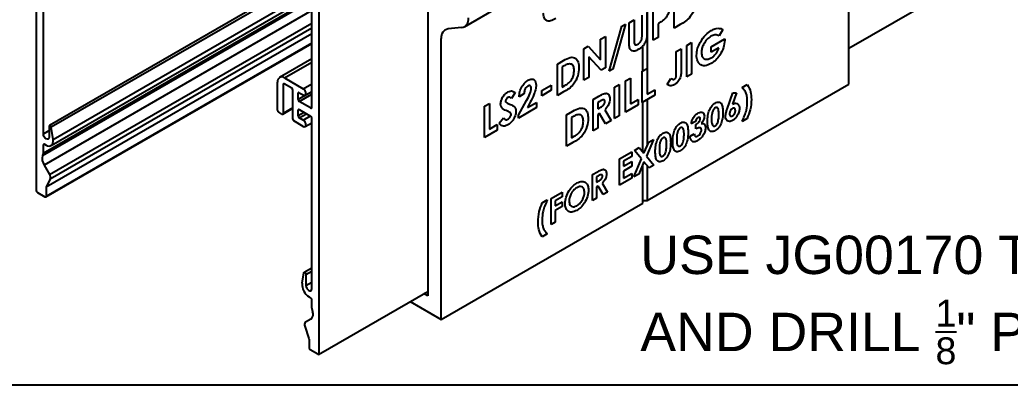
# Model space of a CAD drawing. Extents: x -1.3 to 15.9, y -12.4 to 0.
# Drawn here: x 3.03 to 9.47, y -12.38 to -10 of the extents above; entities that cross this region are included whole.
import ezdxf

# ---------------------------------------------------------------- set-up
doc = ezdxf.new("R2010")
doc.units = 0
doc.header["$LTSCALE"] = 0.5
doc.header["$MEASUREMENT"] = 0
doc.layers.add('FAB DWG', color=221, linetype='CONTINUOUS')
doc.layers.add('Housing', color=150, linetype='CONTINUOUS')
doc.layers.add('Jig', color=41, linetype='CONTINUOUS', lineweight=13)
doc.layers.add('Text-Unprinted', color=131, linetype='CONTINUOUS', plot=False)
doc.styles.get("Standard").update_dxf_attribs({"font": 'arial.ttf'})

msp = doc.modelspace()

# ---------------------------------------------------------------- linework, layer by layer
at = {"layer": 'Housing', "linetype": 'Continuous', "lineweight": 25, "transparency": 16777216}
for p, q in [((3.13572, -8.02845), (3.13572, -11.11498)), ((4.9742, -9.08978), (4.9742, -12.17631)), ((4.92824, -10.57347), (4.92824, -9.46169)), ((3.18169, -10.74639), (3.18169, -9.63461)), ((4.92824, -9.7059), (3.22132, -10.69128)), ((4.92824, -9.72407), (3.23329, -10.70254)), ((3.2318, -10.82229), (4.92824, -9.84295)), ((3.24456, -10.78291), (4.92824, -9.81094)), ((8.4227, -10.18932), (9.0407, -9.83296)), ((3.17614, -10.8875), (4.92824, -9.87604)), ((4.92824, -9.86572), (3.18126, -10.87423)), ((3.18169, -10.87168), (4.92824, -9.86341)), ((4.92824, -9.94406), (3.18683, -10.94936)), ((3.22213, -11.01049), (4.92824, -10.02557)), ((4.92824, -10.09562), (3.19936, -11.09367)), ((3.20003, -11.09061), (4.92824, -10.09293)), ((4.92824, -10.05813), (3.22636, -11.0406)), ((3.19729, -11.15629), (4.92824, -10.15704)), ((3.19936, -11.15172), (4.92824, -10.15366)), ((4.92824, -10.25846), (4.71941, -10.37902)), ((4.7519, -10.38224), (4.92824, -10.28044)), ((4.70594, -10.5925), (4.70594, -10.40878)), ((4.7413, -10.42511), (4.74837, -10.42102)), ((4.7413, -10.42511), (4.7413, -10.61291)), ((4.79787, -10.4496), (4.74837, -10.42102)), ((4.7519, -10.38224), (4.873, -10.45214)), ((4.873, -10.45214), (4.92824, -10.42025)), ((4.80494, -10.64965), (4.80494, -10.46184)), ((4.92824, -10.47193), (4.84029, -10.5227)), ((4.84029, -10.48225), (4.84737, -10.47817)), ((4.84029, -10.5227), (4.84029, -10.48225)), ((4.84736, -10.47817), (4.873, -10.49297)), ((4.84736, -10.53495), (4.92824, -10.48826)), ((4.8855, -10.49421), (4.92824, -10.46953)), ((4.92117, -10.57755), (4.84736, -10.53495)), ((4.73423, -10.61699), (4.71301, -10.60475)), ((4.73923, -10.61749), (4.80494, -10.57955)), ((4.80494, -10.57617), (4.7413, -10.61291)), ((4.84029, -10.5921), (4.84737, -10.58802)), ((4.84029, -10.62923), (4.84029, -10.5921)), ((4.87952, -10.60659), (4.84029, -10.62923)), ((4.84736, -10.58802), (4.92117, -10.63063)), ((4.84736, -10.64148), (4.89366, -10.61475)), ((4.873, -10.65628), (4.9193, -10.62955)), ((4.92824, -10.57347), (4.92117, -10.57755)), ((3.21925, -10.69586), (3.21925, -10.76807)), ((4.873, -10.6971), (4.81201, -10.6619)), ((4.873, -10.65628), (4.84736, -10.64148)), ((4.8855, -10.69834), (4.92824, -10.67367)), ((4.92824, -11.75465), (4.92824, -10.64287)), ((3.18169, -10.74639), (3.21925, -10.7247)), ((3.24456, -10.78291), (3.23329, -10.70254)), ((3.18876, -10.81299), (3.18169, -10.81707)), ((3.18169, -10.87168), (3.18169, -10.81707)), ((3.18876, -10.81299), (3.1993, -10.81907)), ((3.18126, -10.87423), (3.17614, -10.8875)), ((3.18683, -10.94936), (3.22213, -11.01049)), ((3.22636, -11.0406), (3.20003, -11.09061)), ((3.14279, -11.12723), (3.19229, -11.1558)), ((3.19936, -11.09367), (3.19936, -11.15172)), ((4.86536, -11.71858), (4.87664, -11.65123)), ((4.92824, -11.61936), (4.8786, -11.64801)), ((4.89067, -11.66075), (4.92824, -11.63907)), ((4.89067, -11.66075), (4.89067, -11.73297)), ((4.89067, -11.73297), (4.92824, -11.71128)), ((4.97213, -12.18089), (5.68266, -11.77111)), ((4.92117, -11.81309), (4.91063, -11.807)), ((4.92824, -11.87994), (4.92824, -11.82533)), ((4.92867, -11.88298), (4.93378, -11.90216)), ((4.92309, -11.95168), (4.8878, -11.97206)), ((4.88357, -11.99729), (4.9099, -12.07769)), ((4.91056, -12.08153), (4.91056, -12.13957)), ((4.96713, -12.18039), (4.91763, -12.15182))]:
    msp.add_line(p, q, dxfattribs=at)
at = {"layer": 'Housing', "linetype": 'Continuous', "lineweight": 25, "transparency": 16777216, "flags": 128}
for points in [[(4.873, -10.49297), (4.87976, -10.49532), (4.8855, -10.49421), (4.88933, -10.48979), (4.89067, -10.48276), (4.88933, -10.47417), (4.8855, -10.46534), (4.87976, -10.4576), (4.873, -10.45214)], [(3.23329, -10.70254), (3.23237, -10.6992), (3.23063, -10.69595), (3.2283, -10.69325), (3.22571, -10.69145), (3.22319, -10.69081), (3.22111, -10.69142), (3.21973, -10.69318), (3.21925, -10.69586)], [(4.873, -10.6971), (4.87976, -10.69945), (4.8855, -10.69834), (4.88933, -10.69393), (4.89067, -10.6869), (4.88933, -10.67831), (4.8855, -10.66947), (4.87976, -10.66174), (4.873, -10.65628)], [(3.21925, -10.76807), (3.21782, -10.77555), (3.21375, -10.78023), (3.20766, -10.78142), (3.20047, -10.77892), (3.19328, -10.77312), (3.18719, -10.7649), (3.18312, -10.75551), (3.18169, -10.74639)], [(3.1993, -10.81907), (3.20925, -10.82356), (3.21872, -10.82531), (3.22728, -10.82426), (3.23451, -10.82044), (3.24007, -10.81404), (3.24369, -10.80536), (3.24522, -10.79482), (3.24456, -10.78291)], [(4.87664, -11.65123), (4.87756, -11.64895), (4.8793, -11.64771), (4.88162, -11.64769), (4.88422, -11.64889), (4.88673, -11.65115), (4.88882, -11.65416), (4.89019, -11.65752), (4.89067, -11.66075)], [(4.89067, -11.73297), (4.8921, -11.74209), (4.89618, -11.75148), (4.90227, -11.7597), (4.90946, -11.7655), (4.91664, -11.768), (4.92274, -11.76681), (4.92681, -11.76213), (4.92824, -11.75465)]]:
    msp.add_lwpolyline(points, dxfattribs=at)
at = {"layer": 'Housing', "linetype": 'Continuous', "lineweight": 25, "transparency": 16777216}
for centre, radius, start, end in [((4.73396, -10.40423), 0.02839, 50.796715, 189.214037), ((4.74561, -10.42441), 0.00437, 50.796715, 189.214037), ((4.78959, -10.46254), 0.01537, 2.605478, 57.394522), ((4.8446, -10.48155), 0.00437, 50.796715, 189.214037), ((4.85565, -10.522), 0.01537, 182.605478, 237.394522), ((4.72129, -10.5918), 0.01537, 182.605478, 237.394522), ((4.73699, -10.61361), 0.00437, 230.796715, 9.214037), ((4.8446, -10.59141), 0.00437, 50.796715, 189.214037), ((4.85565, -10.62853), 0.01537, 182.605478, 237.394522), ((4.92393, -10.57417), 0.00437, 230.796715, 9.214037), ((4.91289, -10.64357), 0.01537, 2.605478, 57.394522), ((4.82029, -10.64895), 0.01537, 182.605478, 237.394522), ((3.186, -10.81637), 0.00437, 50.796715, 189.214037), ((3.25122, -10.90638), 0.07741, 165.886379, 213.724566), ((3.17458, -10.8718), 0.00711, 340.030236, 0.957066), ((3.19439, -11.02974), 0.03376, 341.224395, 34.751438), ((3.15108, -11.11428), 0.01537, 182.605478, 237.394522), ((3.20596, -11.09349), 0.0066, 154.064114, 181.568231), ((3.19505, -11.15242), 0.00437, 230.796715, 9.214037), ((4.96159, -11.72511), 0.09645, 176.114507, 238.101919), ((4.91289, -11.82603), 0.01537, 2.605478, 57.394522), ((4.8945, -11.91959), 0.04297, 311.702277, 23.930068), ((4.94013, -11.87982), 0.01189, 180.572237, 195.403595), ((4.90228, -11.98745), 0.02114, 133.254336, 207.732966), ((4.8981, -12.08171), 0.01247, 0.830302, 18.780643), ((4.92591, -12.13887), 0.01537, 182.605478, 237.394522), ((4.96989, -12.17701), 0.00437, 230.796715, 9.214037)]:
    msp.add_arc(centre, radius, start, end, dxfattribs=at)
at = {"layer": 'Jig', "linetype": 'Continuous', "lineweight": 25, "transparency": 16777216}
for p, q in [((8.4227, -10.42272), (8.4227, -8.60557)), ((5.68266, -8.67304), (5.68266, -11.80039)), ((7.11102, -9.6516), (7.11102, -10.48714)), ((7.28612, -10.05818), (7.28612, -9.85404)), ((5.92193, -10.04923), (6.15336, -9.91563)), ((7.07761, -10.10236), (7.07761, -9.97441)), ((7.10934, -9.95609), (7.10933, -10.08498)), ((7.15013, -10.13668), (7.15013, -9.93254)), ((6.86457, -10.33817), (6.94591, -10.0452)), ((6.96996, -10.03132), (6.88862, -10.32429)), ((6.94591, -10.0452), (6.96996, -10.03132)), ((6.99375, -10.02282), (7.02548, -10.0045)), ((6.99375, -10.1446), (6.99375, -10.02282)), ((7.02548, -10.0045), (7.02548, -10.13732)), ((7.18186, -10.02938), (7.18186, -10.11836)), ((7.3267, -10.03475), (7.28612, -10.05818)), ((5.90363, -10.05488), (5.81524, -10.06278)), ((6.80791, -10.1301), (6.83964, -10.11179)), ((6.83964, -10.11179), (6.83964, -10.31592)), ((7.18186, -10.11836), (7.15013, -10.13668)), ((7.60337, -10.06789), (7.57936, -10.10829)), ((5.77105, -11.95348), (5.77105, -10.12566)), ((6.69913, -10.19291), (6.7277, -10.17641)), ((6.7277, -10.17641), (6.80791, -10.26444)), ((6.80791, -10.26444), (6.80791, -10.1301)), ((7.08273, -10.33598), (7.08273, -10.17379)), ((7.36884, -10.17081), (7.40057, -10.15249)), ((7.36884, -10.37495), (7.36884, -10.17081)), ((7.40057, -10.15249), (7.40057, -10.35663)), ((7.52748, -10.17868), (7.61562, -10.12779)), ((7.52748, -10.21532), (7.52748, -10.17868)), ((7.61562, -10.12779), (7.61587, -10.13636)), ((6.69913, -10.39704), (6.69913, -10.19291)), ((6.73086, -10.2448), (6.73086, -10.37872)), ((6.81085, -10.33254), (6.73086, -10.2448)), ((7.30085, -10.21006), (7.33258, -10.19174)), ((7.30085, -10.35408), (7.30085, -10.21006)), ((7.33258, -10.19174), (7.33258, -10.32726)), ((7.57823, -10.18602), (7.52748, -10.21532)), ((6.52688, -10.29234), (6.56686, -10.26926)), ((6.52688, -10.49648), (6.52688, -10.29234)), ((6.57072, -10.30367), (6.55861, -10.31066)), ((6.55861, -10.31066), (6.55861, -10.44152)), ((6.83964, -10.31592), (6.81085, -10.33254)), ((6.88862, -10.32429), (6.86457, -10.33817)), ((7.07874, -10.33828), (7.11047, -10.31996)), ((7.07874, -10.54241), (7.07874, -10.33828)), ((7.11047, -10.31996), (7.11047, -10.48746)), ((7.40057, -10.35663), (7.36884, -10.37495)), ((6.4249, -10.46375), (6.48609, -10.42843)), ((6.48609, -10.42843), (6.48609, -10.46245)), ((6.55861, -10.44152), (6.57519, -10.43195)), ((6.73086, -10.37872), (6.69913, -10.39704)), ((6.89743, -10.44295), (6.92916, -10.42463)), ((6.92916, -10.42463), (6.92916, -10.62876)), ((6.96996, -10.40108), (7.00169, -10.38276)), ((6.96996, -10.60521), (6.96996, -10.40108)), ((7.00169, -10.38276), (7.00169, -10.55026)), ((7.11102, -11.17994), (8.4227, -10.42272)), ((7.24192, -10.42454), (7.26593, -10.38504)), ((7.26571, -10.38539), (7.27095, -10.38841)), ((7.72862, -10.44479), (7.76165, -10.42573)), ((6.25265, -10.47793), (6.22893, -10.51669)), ((6.30931, -10.48599), (6.27758, -10.5043)), ((6.48609, -10.46245), (6.4249, -10.49777)), ((6.4249, -10.49777), (6.4249, -10.46375)), ((6.56747, -10.47305), (6.52688, -10.49648)), ((6.75919, -10.52276), (6.79616, -10.50141)), ((6.89743, -10.64708), (6.89743, -10.44295)), ((7.16033, -10.49531), (7.07874, -10.54241)), ((7.11047, -10.48746), (7.16033, -10.45867)), ((7.16033, -10.45867), (7.16033, -10.49531)), ((7.63207, -10.58545), (7.66949, -10.47893)), ((7.69289, -10.47912), (7.66721, -10.55221)), ((7.66949, -10.47893), (7.69289, -10.47912)), ((6.05321, -10.56578), (6.08494, -10.54747)), ((6.05321, -10.76992), (6.05321, -10.56578)), ((6.08494, -10.54747), (6.08494, -10.71496)), ((6.27305, -10.62444), (6.32539, -10.52991)), ((6.34986, -10.54023), (6.33141, -10.5753)), ((6.33141, -10.5753), (6.3909, -10.54095)), ((6.3909, -10.54095), (6.3909, -10.57498)), ((6.75919, -10.72689), (6.75919, -10.52276)), ((6.80172, -10.53484), (6.79091, -10.54108)), ((6.79091, -10.54108), (6.79091, -10.58295)), ((7.05155, -10.55811), (6.96996, -10.60521)), ((7.00169, -10.55026), (7.05155, -10.52147)), ((7.05155, -10.52147), (7.05155, -10.55811)), ((7.08273, -10.86317), (7.08273, -10.54011)), ((7.11102, -10.52378), (7.11102, -10.82366)), ((6.3909, -10.57498), (6.27305, -10.64301)), ((6.27305, -10.64301), (6.27305, -10.62444)), ((6.58694, -10.62219), (6.62692, -10.59911)), ((6.58694, -10.82633), (6.58694, -10.62219)), ((6.63078, -10.63352), (6.61867, -10.64051)), ((6.79091, -10.58295), (6.80327, -10.57582)), ((6.80168, -10.61338), (6.79091, -10.61959)), ((6.79091, -10.61959), (6.79091, -10.70857)), ((6.84063, -10.67987), (6.80168, -10.61338)), ((6.83511, -10.58991), (6.8759, -10.65951)), ((6.92916, -10.62876), (6.89743, -10.64708)), ((6.08494, -10.71496), (6.1348, -10.68618)), ((6.1348, -10.68618), (6.1348, -10.72282)), ((6.1484, -10.67673), (6.1763, -10.64128)), ((6.61867, -10.64051), (6.61867, -10.77137)), ((6.8759, -10.65951), (6.84063, -10.67987)), ((7.42455, -10.66613), (7.39811, -10.68139)), ((7.42833, -10.71411), (7.42833, -10.68576)), ((7.76165, -10.646), (7.72862, -10.66506)), ((6.1348, -10.72282), (6.05321, -10.76992)), ((6.61867, -10.77137), (6.63524, -10.7618)), ((6.79091, -10.70857), (6.75919, -10.72689)), ((7.39056, -10.76208), (7.417, -10.74682)), ((6.62752, -10.8029), (6.58694, -10.82633)), ((7.09032, -10.87226), (7.12116, -10.79983)), ((7.15235, -10.78183), (7.1059, -10.8909)), ((7.12116, -10.79983), (7.15235, -10.78183)), ((6.93162, -10.90925), (7.01094, -10.86346)), ((7.01094, -10.86346), (7.01094, -10.894)), ((7.02838, -10.85339), (7.05954, -10.8354)), ((7.07474, -10.90886), (7.02838, -10.85339)), ((7.05954, -10.8354), (7.09032, -10.87226)), ((7.1059, -10.8909), (7.15542, -10.95017)), ((6.93162, -11.07937), (6.93162, -10.90925)), ((7.01094, -10.894), (6.95806, -10.92452)), ((6.95806, -10.92452), (6.95806, -10.95724)), ((6.95806, -10.95724), (7.01094, -10.92671)), ((7.01094, -10.92671), (7.01094, -10.95724)), ((7.02511, -11.0254), (7.07474, -10.90886)), ((7.09032, -10.9275), (7.0563, -11.00739)), ((7.08273, -11.19627), (7.08273, -10.94532)), ((7.12426, -10.96816), (7.09032, -10.9275)), ((7.11102, -10.95229), (7.11102, -11.17994)), ((7.15542, -10.95017), (7.12426, -10.96816)), ((6.75598, -11.01065), (6.78678, -10.99287)), ((6.75598, -11.18076), (6.75598, -11.01065)), ((6.79142, -11.02072), (6.78242, -11.02592)), ((7.01094, -10.95724), (6.95806, -10.98777)), ((6.95806, -10.98777), (6.95806, -11.03357)), ((6.95806, -11.03357), (7.01094, -11.00304)), ((7.01094, -11.00304), (7.01094, -11.03357)), ((7.0563, -11.00739), (7.02511, -11.0254)), ((6.78242, -11.02592), (6.78242, -11.06082)), ((6.78242, -11.06082), (6.79272, -11.05487)), ((6.81924, -11.06661), (6.85324, -11.12461)), ((7.01094, -11.03357), (6.93162, -11.07937)), ((6.4859, -11.16656), (6.55767, -11.12513)), ((6.55767, -11.12513), (6.55767, -11.15566)), ((6.79139, -11.08617), (6.78242, -11.09135)), ((6.78242, -11.09135), (6.78242, -11.1655)), ((6.82385, -11.14158), (6.79139, -11.08617)), ((6.85324, -11.12461), (6.82385, -11.14158)), ((5.77105, -11.95348), (7.08273, -11.19627)), ((6.42833, -11.19544), (6.46135, -11.17637)), ((6.4859, -11.33668), (6.4859, -11.16656)), ((6.55767, -11.15566), (6.51234, -11.18183)), ((6.51234, -11.18183), (6.51234, -11.21455)), ((6.51234, -11.21455), (6.55767, -11.18838)), ((6.55767, -11.18838), (6.55767, -11.21891)), ((6.78242, -11.1655), (6.75598, -11.18076)), ((7.08273, -11.17994), (7.11102, -11.17994)), ((6.55767, -11.21891), (6.51234, -11.24508)), ((6.51234, -11.24508), (6.51234, -11.32141)), ((6.51234, -11.32141), (6.4859, -11.33668)), ((6.46135, -11.39665), (6.42833, -11.41571)), ((5.68266, -11.80039), (5.6573, -11.78575)), ((5.5689, -11.83679), (5.77105, -11.95348))]:
    msp.add_line(p, q, dxfattribs=at)
for centre, start, end in [((5.89357, -10.00084), 280.546778, 9.251879), ((5.82531, -10.11683), 100.546778, 189.251879)]:
    msp.add_arc(centre, 0.05497, start, end, dxfattribs=at)
for points, knots in [([(7.42663, -9.87786), (7.42517, -9.89507), (7.42224, -9.92941), (7.39587, -9.98287), (7.36001, -10.01568), (7.33784, -10.02837), (7.3267, -10.03475)], [0, 0, 0, 0, 0.2802561, 0.5589572, 0.7783216, 1, 1, 1, 1]), ([(6.5169, -9.99485), (6.50532, -10.00118), (6.4823, -10.01377), (6.4528, -10.01177), (6.43812, -9.98941), (6.43589, -9.96995), (6.43477, -9.96021)], [0, 0, 0, 0, 0.2811173, 0.5592007, 0.7791251, 1, 1, 1, 1]), ([(7.25439, -9.93035), (7.25393, -9.93758), (7.25301, -9.95203), (7.24362, -9.97423), (7.23128, -9.99237), (7.22235, -10.00111), (7.21788, -10.00548)], [0, 0, 0, 0, 0.2799435, 0.5592506, 0.7795417, 1, 1, 1, 1]), ([(7.21788, -10.00548), (7.21119, -10.01046), (7.19924, -10.01936), (7.18718, -10.02632), (7.18186, -10.02938)], [0, 0, 0, 0, 0.55960662, 1, 1, 1, 1]), ([(7.05095, -10.16254), (7.05552, -10.15933), (7.0624, -10.15451), (7.06993, -10.14405), (7.0758, -10.13246), (7.07743, -10.11803), (7.07755, -10.1076), (7.07761, -10.10236)], [0, 0, 0, 0, 0.2490121, 0.3743774, 0.4995547, 0.7488833, 1, 1, 1, 1]), ([(7.10933, -10.08498), (7.10933, -10.08724), (7.10932, -10.0916), (7.1092, -10.09792), (7.10895, -10.10377), (7.10873, -10.10906), (7.10832, -10.11392), (7.10789, -10.11826), (7.10734, -10.12213), (7.10653, -10.12665), (7.10512, -10.13211), (7.10285, -10.13879), (7.09997, -10.1457), (7.09657, -10.15274), (7.09273, -10.15968), (7.08853, -10.16625), (7.08404, -10.17234), (7.07922, -10.1779), (7.07407, -10.18304), (7.06854, -10.18769), (7.06264, -10.19209), (7.05856, -10.19454), (7.05645, -10.1958)], [0, 0, 0, 0, 0.0585404, 0.1125675, 0.1617799, 0.2064872, 0.246457, 0.2819997, 0.3132129, 0.3398065, 0.3894126, 0.4404735, 0.4939547, 0.5499779, 0.6064881, 0.6613185, 0.7146911, 0.7679185, 0.8219388, 0.8781074, 0.9372027, 1, 1, 1, 1]), ([(7.45549, -10.15125), (7.46709, -10.13291), (7.48785, -10.10008), (7.51508, -10.08214), (7.52709, -10.07422)], [0, 0, 0, 0, 0.5585935, 1, 1, 1, 1]), ([(7.52621, -10.11137), (7.51715, -10.11769), (7.49903, -10.13032), (7.47857, -10.16074), (7.46593, -10.19112), (7.46466, -10.20828), (7.46403, -10.21686)], [0, 0, 0, 0, 0.2798128, 0.5594284, 0.7796451, 1, 1, 1, 1]), ([(7.57936, -10.10829), (7.57075, -10.10453), (7.55535, -10.09783), (7.53512, -10.10723), (7.52621, -10.11137)], [0, 0, 0, 0, 0.5595714, 1, 1, 1, 1]), ([(7.52709, -10.07422), (7.53538, -10.06989), (7.55019, -10.06217), (7.5641, -10.05995), (7.57023, -10.05897)], [0, 0, 0, 0, 0.5598755, 1, 1, 1, 1]), ([(7.57023, -10.05897), (7.57709, -10.05919), (7.58935, -10.0596), (7.59908, -10.06535), (7.60337, -10.06789)], [0, 0, 0, 0, 0.5594342, 1, 1, 1, 1]), ([(7.05645, -10.1958), (7.04481, -10.20212), (7.03113, -10.20882), (7.01298, -10.20728), (6.99848, -10.19622), (6.99419, -10.17201), (6.9939, -10.15375), (6.99375, -10.1446)], [0, 0, 0, 0, 0.1867465, 0.373192, 0.5593643, 0.7791381, 1, 1, 1, 1]), ([(7.02548, -10.13732), (7.0255, -10.14264), (7.02553, -10.15319), (7.02973, -10.16552), (7.04005, -10.16776), (7.04731, -10.16428), (7.05095, -10.16254)], [0, 0, 0, 0, 0.281906, 0.5598019, 0.7794425, 1, 1, 1, 1]), ([(7.4323, -10.23522), (7.43352, -10.2199), (7.43572, -10.19252), (7.44944, -10.16387), (7.45549, -10.15125)], [0, 0, 0, 0, 0.5593223, 1, 1, 1, 1]), ([(7.61587, -10.13636), (7.61413, -10.15224), (7.61064, -10.18402), (7.58799, -10.23139), (7.55857, -10.26807), (7.53819, -10.28156), (7.52798, -10.28831)], [0, 0, 0, 0, 0.2795698, 0.5593486, 0.779431, 1, 1, 1, 1]), ([(6.56686, -10.26926), (6.58153, -10.26091), (6.61065, -10.24434), (6.6468, -10.24957), (6.6648, -10.27816), (6.66653, -10.30348), (6.6674, -10.31615)], [0, 0, 0, 0, 0.2814791, 0.5587239, 0.779167, 1, 1, 1, 1]), ([(7.52798, -10.28831), (7.51393, -10.29482), (7.48585, -10.30781), (7.45383, -10.29748), (7.4355, -10.27146), (7.43336, -10.2473), (7.4323, -10.23522)], [0, 0, 0, 0, 0.2799304, 0.5591487, 0.7795709, 1, 1, 1, 1]), ([(7.46403, -10.21686), (7.46517, -10.22702), (7.46745, -10.24734), (7.48531, -10.26054), (7.50656, -10.26202), (7.52126, -10.25488), (7.52862, -10.2513)], [0, 0, 0, 0, 0.279421, 0.5591183, 0.7794444, 1, 1, 1, 1]), ([(7.52862, -10.2513), (7.53448, -10.24751), (7.54617, -10.23994), (7.5658, -10.21786), (7.57352, -10.19808), (7.57823, -10.18602)], [0, 0, 0, 0, 0.2811127, 0.5613958, 1, 1, 1, 1]), ([(6.61899, -10.29216), (6.61065, -10.29127), (6.59569, -10.28967), (6.57838, -10.29938), (6.57072, -10.30367)], [0, 0, 0, 0, 0.5573024, 1, 1, 1, 1]), ([(6.63567, -10.33382), (6.63509, -10.32339), (6.63405, -10.30477), (6.62359, -10.29601), (6.61899, -10.29216)], [0, 0, 0, 0, 0.5603001, 1, 1, 1, 1]), ([(6.6674, -10.31615), (6.66593, -10.33337), (6.66301, -10.3677), (6.63664, -10.42117), (6.60078, -10.45398), (6.57861, -10.46667), (6.56747, -10.47305)], [0, 0, 0, 0, 0.2802561, 0.5589572, 0.7783216, 1, 1, 1, 1]), ([(6.57519, -10.43195), (6.58407, -10.42685), (6.60169, -10.41675), (6.62422, -10.38864), (6.63442, -10.35851), (6.63525, -10.34206), (6.63567, -10.33382)], [0, 0, 0, 0, 0.2817962, 0.5584399, 0.7788545, 1, 1, 1, 1]), ([(7.33258, -10.32726), (7.33248, -10.33575), (7.33228, -10.35268), (7.32916, -10.37599), (7.32051, -10.39489), (7.30879, -10.41237), (7.29764, -10.4203), (7.29022, -10.42556)], [0, 0, 0, 0, 0.2511118, 0.5008146, 0.6260412, 0.7513236, 1, 1, 1, 1]), ([(7.29026, -10.3889), (7.29153, -10.38804), (7.29407, -10.38632), (7.29723, -10.38174), (7.29908, -10.37679), (7.30074, -10.36728), (7.3008, -10.35995), (7.30085, -10.35408)], [0, 0, 0, 0, 0.1247172, 0.2494721, 0.3742389, 0.4994622, 1, 1, 1, 1]), ([(6.27758, -10.5043), (6.27854, -10.49337), (6.28044, -10.47157), (6.29444, -10.43838), (6.31434, -10.41189), (6.3285, -10.40232), (6.33559, -10.39754)], [0, 0, 0, 0, 0.28063752, 0.55992751, 0.77978221, 1, 1, 1, 1]), ([(6.33378, -10.43522), (6.32962, -10.43845), (6.32128, -10.44494), (6.31129, -10.46495), (6.31006, -10.47801), (6.30931, -10.48599)], [0, 0, 0, 0, 0.2787548, 0.5592732, 1, 1, 1, 1]), ([(6.35691, -10.44902), (6.35657, -10.44521), (6.35589, -10.4376), (6.34977, -10.43199), (6.34196, -10.43119), (6.33651, -10.43388), (6.33378, -10.43522)], [0, 0, 0, 0, 0.2798411, 0.559185, 0.7793911, 1, 1, 1, 1]), ([(6.33559, -10.39754), (6.34344, -10.39392), (6.35914, -10.38668), (6.37651, -10.39352), (6.38656, -10.40812), (6.38794, -10.42146), (6.38863, -10.42813)], [0, 0, 0, 0, 0.27974791, 0.5589635, 0.77963265, 1, 1, 1, 1]), ([(6.38863, -10.42813), (6.38766, -10.43822), (6.3857, -10.45843), (6.37192, -10.49718), (6.35823, -10.5239), (6.34986, -10.54023)], [0, 0, 0, 0, 0.2794397, 0.5594748, 1, 1, 1, 1]), ([(7.29022, -10.42556), (7.27956, -10.42983), (7.26046, -10.43748), (7.24761, -10.4285), (7.24192, -10.42454)], [0, 0, 0, 0, 0.5580362, 1, 1, 1, 1]), ([(7.26593, -10.38504), (7.26965, -10.38771), (7.27483, -10.39144), (7.28372, -10.39183), (7.28808, -10.38988), (7.29026, -10.3889)], [0, 0, 0, 0, 0.5600606, 0.7802184, 1, 1, 1, 1]), ([(7.76165, -10.42573), (7.77087, -10.44003), (7.78735, -10.46561), (7.78854, -10.50465), (7.78906, -10.52184)], [0, 0, 0, 0, 0.5594371, 1, 1, 1, 1]), ([(6.15747, -10.55214), (6.1583, -10.54388), (6.15998, -10.52735), (6.1728, -10.50307), (6.18797, -10.48417), (6.19856, -10.47712), (6.20385, -10.47359)], [0, 0, 0, 0, 0.2793899, 0.5591454, 0.7794498, 1, 1, 1, 1]), ([(6.20385, -10.47359), (6.20931, -10.47102), (6.22023, -10.46588), (6.23767, -10.46697), (6.24697, -10.47377), (6.25265, -10.47793)], [0, 0, 0, 0, 0.2798611, 0.5596448, 1, 1, 1, 1]), ([(6.32539, -10.52991), (6.33402, -10.5149), (6.34937, -10.48822), (6.35461, -10.46095), (6.35691, -10.44902)], [0, 0, 0, 0, 0.5624783, 1, 1, 1, 1]), ([(6.79616, -10.50141), (6.8045, -10.49673), (6.82112, -10.4874), (6.84232, -10.48023), (6.85549, -10.48489), (6.86554, -10.49494), (6.867, -10.50875), (6.86797, -10.51794)], [0, 0, 0, 0, 0.2511766, 0.5006418, 0.625878, 0.7511849, 1, 1, 1, 1]), ([(7.75327, -10.47715), (7.74944, -10.47012), (7.74259, -10.45756), (7.73289, -10.44869), (7.72862, -10.44479)], [0, 0, 0, 0, 0.55969424, 1, 1, 1, 1]), ([(7.76262, -10.53619), (7.76228, -10.52406), (7.76167, -10.50241), (7.75583, -10.48487), (7.75327, -10.47715)], [0, 0, 0, 0, 0.5600464, 1, 1, 1, 1]), ([(6.20201, -10.59806), (6.19071, -10.59369), (6.17498, -10.58761), (6.15975, -10.57085), (6.15823, -10.55837), (6.15747, -10.55214)], [0, 0, 0, 0, 0.56085052, 0.78070321, 1, 1, 1, 1]), ([(6.2035, -10.51043), (6.20158, -10.51169), (6.19775, -10.5142), (6.19316, -10.5202), (6.18983, -10.52649), (6.1894, -10.53021), (6.18919, -10.53206)], [0, 0, 0, 0, 0.2803204, 0.5601191, 0.7805274, 1, 1, 1, 1]), ([(6.18919, -10.53206), (6.18938, -10.53393), (6.18971, -10.53727), (6.19139, -10.53926), (6.19213, -10.54014)], [0, 0, 0, 0, 0.5592384, 1, 1, 1, 1]), ([(6.19213, -10.54014), (6.19643, -10.54279), (6.20411, -10.54754), (6.21246, -10.55106), (6.21614, -10.55261)], [0, 0, 0, 0, 0.5597674, 1, 1, 1, 1]), ([(6.22893, -10.51669), (6.22524, -10.51322), (6.2201, -10.50839), (6.21063, -10.50729), (6.20588, -10.50938), (6.2035, -10.51043)], [0, 0, 0, 0, 0.5598003, 0.7801169, 1, 1, 1, 1]), ([(6.21614, -10.55261), (6.22048, -10.55439), (6.22823, -10.55757), (6.23565, -10.56136), (6.23891, -10.56302)], [0, 0, 0, 0, 0.5600451, 1, 1, 1, 1]), ([(6.23891, -10.56302), (6.24467, -10.5673), (6.25495, -10.57494), (6.2565, -10.59185), (6.25719, -10.59929)], [0, 0, 0, 0, 0.5602086, 1, 1, 1, 1]), ([(6.83624, -10.53577), (6.83608, -10.53373), (6.83577, -10.52967), (6.83285, -10.52576), (6.82869, -10.52391), (6.8185, -10.52466), (6.80917, -10.53032), (6.80172, -10.53484)], [0, 0, 0, 0, 0.1249072, 0.2497982, 0.3748626, 0.5000038, 1, 1, 1, 1]), ([(6.80327, -10.57582), (6.8105, -10.57155), (6.81954, -10.56622), (6.82963, -10.55585), (6.8337, -10.54924), (6.83596, -10.54214), (6.83615, -10.53789), (6.83624, -10.53577)], [0, 0, 0, 0, 0.5001577, 0.6252859, 0.7499827, 0.8748452, 1, 1, 1, 1]), ([(6.86797, -10.51794), (6.86758, -10.52472), (6.8668, -10.53825), (6.85676, -10.56555), (6.84331, -10.58068), (6.83511, -10.58991)], [0, 0, 0, 0, 0.2810821, 0.5612941, 1, 1, 1, 1]), ([(7.51598, -10.59069), (7.52161, -10.57998), (7.53171, -10.56082), (7.54682, -10.55047), (7.55348, -10.5459)], [0, 0, 0, 0, 0.558689, 1, 1, 1, 1]), ([(7.55348, -10.5459), (7.55786, -10.54368), (7.56659, -10.53926), (7.57883, -10.53832), (7.58881, -10.54262), (7.59799, -10.55465), (7.60339, -10.57637), (7.60378, -10.59627), (7.60397, -10.60624)], [0, 0, 0, 0, 0.1250479, 0.2499115, 0.3747512, 0.4998235, 0.749491, 1, 1, 1, 1]), ([(7.66721, -10.55221), (7.67395, -10.54929), (7.68743, -10.54345), (7.70196, -10.55004), (7.71042, -10.56285), (7.71123, -10.5746), (7.71163, -10.58048)], [0, 0, 0, 0, 0.2793369, 0.5590731, 0.7793905, 1, 1, 1, 1]), ([(7.72862, -10.66506), (7.73989, -10.64011), (7.76004, -10.59546), (7.76183, -10.55433), (7.76262, -10.53619)], [0, 0, 0, 0, 0.5589168, 1, 1, 1, 1]), ([(7.78906, -10.52184), (7.78799, -10.54413), (7.78607, -10.58396), (7.76911, -10.62703), (7.76165, -10.646)], [0, 0, 0, 0, 0.5595567, 1, 1, 1, 1]), ([(6.22546, -10.61974), (6.22468, -10.61596), (6.22313, -10.60838), (6.21343, -10.60303), (6.20635, -10.59995), (6.20201, -10.59806)], [0, 0, 0, 0, 0.27777553, 0.55833318, 1, 1, 1, 1]), ([(6.25719, -10.59929), (6.25635, -10.60868), (6.25467, -10.62743), (6.24005, -10.65542), (6.22222, -10.67619), (6.21014, -10.68409), (6.2041, -10.68805)], [0, 0, 0, 0, 0.2796204, 0.5589583, 0.7792235, 1, 1, 1, 1]), ([(6.20527, -10.65073), (6.208, -10.6489), (6.21345, -10.64523), (6.21994, -10.63664), (6.2246, -10.62765), (6.22517, -10.62237), (6.22546, -10.61974)], [0, 0, 0, 0, 0.280345, 0.5601946, 0.7804347, 1, 1, 1, 1]), ([(6.62692, -10.59911), (6.64159, -10.59076), (6.67071, -10.57419), (6.70686, -10.57942), (6.72486, -10.60801), (6.72659, -10.63333), (6.72746, -10.646)], [0, 0, 0, 0, 0.2814791, 0.5587239, 0.779167, 1, 1, 1, 1]), ([(6.67905, -10.62201), (6.67071, -10.62112), (6.65575, -10.61952), (6.63844, -10.62923), (6.63078, -10.63352)], [0, 0, 0, 0, 0.5573024, 1, 1, 1, 1]), ([(6.69573, -10.66367), (6.69515, -10.65324), (6.69411, -10.63462), (6.68365, -10.62587), (6.67905, -10.62201)], [0, 0, 0, 0, 0.5603001, 1, 1, 1, 1]), ([(7.40941, -10.64488), (7.41474, -10.63667), (7.42426, -10.62199), (7.43654, -10.61386), (7.44196, -10.61028)], [0, 0, 0, 0, 0.5588639, 1, 1, 1, 1]), ([(7.44196, -10.61028), (7.44786, -10.60755), (7.45965, -10.60211), (7.47306, -10.6062), (7.48172, -10.6159), (7.48264, -10.62606), (7.4831, -10.63114)], [0, 0, 0, 0, 0.2798981, 0.5595683, 0.7798424, 1, 1, 1, 1]), ([(7.4831, -10.63114), (7.48278, -10.63548), (7.48214, -10.64416), (7.47596, -10.66129), (7.46815, -10.67177), (7.46339, -10.67816)], [0, 0, 0, 0, 0.280577, 0.5610161, 1, 1, 1, 1]), ([(7.50388, -10.66562), (7.50397, -10.6523), (7.50414, -10.62856), (7.51237, -10.60224), (7.51598, -10.59069)], [0, 0, 0, 0, 0.5610959, 1, 1, 1, 1]), ([(7.55413, -10.57606), (7.55144, -10.57797), (7.54607, -10.58178), (7.53715, -10.59467), (7.53059, -10.61968), (7.53043, -10.63828), (7.53032, -10.6507)], [0, 0, 0, 0, 0.1248972, 0.2496622, 0.4986294, 1, 1, 1, 1]), ([(7.57753, -10.6215), (7.57748, -10.60949), (7.5774, -10.59151), (7.57008, -10.57604), (7.56194, -10.57265), (7.55673, -10.57492), (7.55413, -10.57606)], [0, 0, 0, 0, 0.5014483, 0.750378, 0.8752968, 1, 1, 1, 1]), ([(7.60397, -10.60624), (7.60378, -10.61638), (7.6034, -10.63663), (7.59806, -10.66443), (7.58921, -10.68693), (7.57959, -10.70296), (7.56729, -10.71594), (7.5586, -10.7215), (7.55425, -10.72429)], [0, 0, 0, 0, 0.2505166, 0.50021105, 0.62530991, 0.75013102, 0.87492633, 1, 1, 1, 1]), ([(7.57027, -10.67282), (7.57286, -10.66279), (7.57748, -10.64483), (7.57752, -10.62865), (7.57753, -10.6215)], [0, 0, 0, 0, 0.5584174, 1, 1, 1, 1]), ([(7.62097, -10.63258), (7.62199, -10.62401), (7.62381, -10.60867), (7.62954, -10.59256), (7.63207, -10.58545)], [0, 0, 0, 0, 0.5584482, 1, 1, 1, 1]), ([(7.66654, -10.65947), (7.65977, -10.66249), (7.64622, -10.66852), (7.63168, -10.66199), (7.62248, -10.65007), (7.62147, -10.63841), (7.62097, -10.63258)], [0, 0, 0, 0, 0.279543, 0.55913771, 0.77959278, 1, 1, 1, 1]), ([(7.66595, -10.5813), (7.66304, -10.58342), (7.65723, -10.58767), (7.65122, -10.59797), (7.64784, -10.60767), (7.64755, -10.6131), (7.64741, -10.61582)], [0, 0, 0, 0, 0.2790876, 0.5586627, 0.7792214, 1, 1, 1, 1]), ([(7.64741, -10.61582), (7.64768, -10.61904), (7.64821, -10.62547), (7.65303, -10.63053), (7.65916, -10.63227), (7.66374, -10.63024), (7.66603, -10.62923)], [0, 0, 0, 0, 0.2801282, 0.5597935, 0.7800486, 1, 1, 1, 1]), ([(7.68519, -10.59401), (7.68492, -10.59074), (7.68439, -10.58422), (7.67939, -10.57917), (7.67292, -10.57797), (7.66827, -10.58019), (7.66595, -10.5813)], [0, 0, 0, 0, 0.2800386, 0.5597634, 0.779845, 1, 1, 1, 1]), ([(7.66603, -10.62923), (7.66899, -10.62705), (7.67492, -10.6227), (7.6812, -10.61228), (7.6847, -10.60235), (7.68502, -10.59679), (7.68519, -10.59401)], [0, 0, 0, 0, 0.2792015, 0.5590037, 0.7794089, 1, 1, 1, 1]), ([(7.71163, -10.58048), (7.71088, -10.58867), (7.70937, -10.60505), (7.69716, -10.62936), (7.68236, -10.6487), (7.67181, -10.65588), (7.66654, -10.65947)], [0, 0, 0, 0, 0.2796734, 0.5593886, 0.779631, 1, 1, 1, 1]), ([(6.2041, -10.68805), (6.19744, -10.6913), (6.18412, -10.69779), (6.16266, -10.69618), (6.15381, -10.68411), (6.1484, -10.67673)], [0, 0, 0, 0, 0.2804601, 0.5603991, 1, 1, 1, 1]), ([(6.1763, -10.64128), (6.18018, -10.64615), (6.18559, -10.65292), (6.19677, -10.65456), (6.20244, -10.65201), (6.20527, -10.65073)], [0, 0, 0, 0, 0.55940691, 0.77986871, 1, 1, 1, 1]), ([(6.72746, -10.646), (6.72599, -10.66322), (6.72307, -10.69755), (6.6967, -10.75102), (6.66084, -10.78383), (6.63867, -10.79652), (6.62752, -10.8029)], [0, 0, 0, 0, 0.28025609, 0.55895715, 0.77832157, 1, 1, 1, 1]), ([(6.63524, -10.7618), (6.64413, -10.7567), (6.66175, -10.7466), (6.68428, -10.71849), (6.69448, -10.68836), (6.69531, -10.67191), (6.69573, -10.66367)], [0, 0, 0, 0, 0.2817962, 0.5584399, 0.7788545, 1, 1, 1, 1]), ([(7.28934, -10.72152), (7.29498, -10.71082), (7.30507, -10.69165), (7.32018, -10.6813), (7.32685, -10.67673)], [0, 0, 0, 0, 0.558689, 1, 1, 1, 1]), ([(7.32685, -10.67673), (7.33122, -10.67452), (7.33996, -10.67009), (7.35219, -10.66915), (7.36217, -10.67346), (7.37136, -10.68549), (7.37676, -10.70721), (7.37714, -10.72711), (7.37734, -10.73707)], [0, 0, 0, 0, 0.1250479, 0.2499115, 0.3747512, 0.4998235, 0.749491, 1, 1, 1, 1]), ([(7.39811, -10.68139), (7.39909, -10.67463), (7.40083, -10.66255), (7.40679, -10.65028), (7.40941, -10.64488)], [0, 0, 0, 0, 0.5601237, 1, 1, 1, 1]), ([(7.44179, -10.64091), (7.43962, -10.64243), (7.43529, -10.64548), (7.42849, -10.6544), (7.42604, -10.66169), (7.42455, -10.66613)], [0, 0, 0, 0, 0.2807863, 0.5618217, 1, 1, 1, 1]), ([(7.42833, -10.68576), (7.43465, -10.68153), (7.44411, -10.6752), (7.453, -10.66214), (7.45617, -10.65401), (7.4565, -10.65023), (7.45666, -10.64834)], [0, 0, 0, 0, 0.50002293, 0.74944655, 0.87481724, 1, 1, 1, 1]), ([(7.45666, -10.64834), (7.45642, -10.64601), (7.45593, -10.64134), (7.45178, -10.63839), (7.44683, -10.63833), (7.44347, -10.64005), (7.44179, -10.64091)], [0, 0, 0, 0, 0.2794829, 0.5589988, 0.7792946, 1, 1, 1, 1]), ([(7.46339, -10.67816), (7.46771, -10.67773), (7.47635, -10.67688), (7.48797, -10.68507), (7.48964, -10.69803), (7.49066, -10.70593)], [0, 0, 0, 0, 0.2810579, 0.5617837, 1, 1, 1, 1]), ([(7.55425, -10.72429), (7.54993, -10.72651), (7.54131, -10.73093), (7.52907, -10.73235), (7.51919, -10.7281), (7.50988, -10.71654), (7.50446, -10.69511), (7.50407, -10.67546), (7.50388, -10.66562)], [0, 0, 0, 0, 0.1250908, 0.2499717, 0.3748482, 0.499916, 0.7494714, 1, 1, 1, 1]), ([(7.53032, -10.6507), (7.53038, -10.66246), (7.53047, -10.68004), (7.5382, -10.69469), (7.5465, -10.69724), (7.55159, -10.69496), (7.55413, -10.69383)], [0, 0, 0, 0, 0.5014091, 0.750151, 0.8750829, 1, 1, 1, 1]), ([(7.55413, -10.69383), (7.556, -10.69257), (7.55974, -10.69007), (7.56578, -10.68277), (7.56857, -10.67659), (7.57027, -10.67282)], [0, 0, 0, 0, 0.28026645, 0.56044477, 1, 1, 1, 1]), ([(7.17602, -10.78694), (7.18166, -10.77623), (7.19175, -10.75707), (7.20686, -10.74672), (7.21353, -10.74215)], [0, 0, 0, 0, 0.558689, 1, 1, 1, 1]), ([(7.21353, -10.74215), (7.2179, -10.73994), (7.22664, -10.73551), (7.23887, -10.73457), (7.24885, -10.73888), (7.25804, -10.7509), (7.26344, -10.77263), (7.26383, -10.79252), (7.26402, -10.80249)], [0, 0, 0, 0, 0.1250479, 0.2499115, 0.3747512, 0.4998235, 0.749491, 1, 1, 1, 1]), ([(7.27724, -10.79646), (7.27733, -10.78314), (7.2775, -10.75939), (7.28573, -10.73307), (7.28934, -10.72152)], [0, 0, 0, 0, 0.5610959, 1, 1, 1, 1]), ([(7.3275, -10.70689), (7.32481, -10.7088), (7.31944, -10.71262), (7.31051, -10.72551), (7.30395, -10.75052), (7.30379, -10.76911), (7.30368, -10.78153)], [0, 0, 0, 0, 0.1248972, 0.2496622, 0.4986294, 1, 1, 1, 1]), ([(7.3509, -10.75233), (7.35084, -10.74032), (7.35076, -10.72235), (7.34344, -10.70688), (7.33531, -10.70349), (7.3301, -10.70576), (7.3275, -10.70689)], [0, 0, 0, 0, 0.5014483, 0.750378, 0.8752968, 1, 1, 1, 1]), ([(7.37734, -10.73707), (7.37715, -10.74721), (7.37676, -10.76746), (7.37143, -10.79526), (7.36257, -10.81776), (7.35295, -10.83379), (7.34065, -10.84677), (7.33196, -10.85234), (7.32761, -10.85513)], [0, 0, 0, 0, 0.2505166, 0.5002111, 0.6253099, 0.750131, 0.8749263, 1, 1, 1, 1]), ([(7.34364, -10.80365), (7.34622, -10.79362), (7.35084, -10.77566), (7.35088, -10.75948), (7.3509, -10.75233)], [0, 0, 0, 0, 0.5584174, 1, 1, 1, 1]), ([(7.43957, -10.79049), (7.43229, -10.79389), (7.41775, -10.80067), (7.4013, -10.79484), (7.39252, -10.78059), (7.39121, -10.76826), (7.39056, -10.76208)], [0, 0, 0, 0, 0.2798359, 0.5588674, 0.7791592, 1, 1, 1, 1]), ([(7.417, -10.74682), (7.41772, -10.75027), (7.41915, -10.75715), (7.42501, -10.76288), (7.43296, -10.76314), (7.43833, -10.76046), (7.44102, -10.75912)], [0, 0, 0, 0, 0.2804784, 0.5592853, 0.7794503, 1, 1, 1, 1]), ([(7.46422, -10.72089), (7.46404, -10.71868), (7.4637, -10.71426), (7.45986, -10.70823), (7.44864, -10.70415), (7.43645, -10.71013), (7.42833, -10.71411)], [0, 0, 0, 0, 0.1255148, 0.2509755, 0.5009071, 1, 1, 1, 1]), ([(7.49066, -10.70593), (7.48973, -10.71491), (7.48788, -10.73288), (7.47368, -10.7593), (7.45682, -10.77918), (7.44532, -10.78672), (7.43957, -10.79049)], [0, 0, 0, 0, 0.2792876, 0.5589015, 0.7792718, 1, 1, 1, 1]), ([(7.44102, -10.75912), (7.44433, -10.75686), (7.45096, -10.75233), (7.45867, -10.74145), (7.46347, -10.73033), (7.46397, -10.72404), (7.46422, -10.72089)], [0, 0, 0, 0, 0.2800639, 0.5597686, 0.7799098, 1, 1, 1, 1]), ([(7.16392, -10.86188), (7.16402, -10.84855), (7.16419, -10.82481), (7.17241, -10.79849), (7.17602, -10.78694)], [0, 0, 0, 0, 0.5610959, 1, 1, 1, 1]), ([(7.21418, -10.77231), (7.21149, -10.77422), (7.20612, -10.77803), (7.1972, -10.79093), (7.19063, -10.81594), (7.19047, -10.83453), (7.19036, -10.84695)], [0, 0, 0, 0, 0.1248972, 0.2496622, 0.4986294, 1, 1, 1, 1]), ([(7.23758, -10.81775), (7.23752, -10.80574), (7.23744, -10.78776), (7.23012, -10.77229), (7.22199, -10.7689), (7.21678, -10.77117), (7.21418, -10.77231)], [0, 0, 0, 0, 0.5014483, 0.750378, 0.8752968, 1, 1, 1, 1]), ([(7.26402, -10.80249), (7.26383, -10.81263), (7.26345, -10.83288), (7.25811, -10.86068), (7.24925, -10.88318), (7.23963, -10.89921), (7.22733, -10.91219), (7.21864, -10.91776), (7.21429, -10.92054)], [0, 0, 0, 0, 0.2505166, 0.5002111, 0.6253099, 0.750131, 0.8749263, 1, 1, 1, 1]), ([(7.23032, -10.86907), (7.2329, -10.85904), (7.23752, -10.84108), (7.23756, -10.8249), (7.23758, -10.81775)], [0, 0, 0, 0, 0.5584174, 1, 1, 1, 1]), ([(7.32761, -10.85513), (7.3233, -10.85734), (7.31467, -10.86176), (7.30243, -10.86318), (7.29255, -10.85893), (7.28324, -10.84737), (7.27782, -10.82594), (7.27743, -10.8063), (7.27724, -10.79646)], [0, 0, 0, 0, 0.1250908, 0.2499717, 0.3748482, 0.499916, 0.7494714, 1, 1, 1, 1]), ([(7.30368, -10.78153), (7.30374, -10.79329), (7.30383, -10.81088), (7.31156, -10.82552), (7.31987, -10.82807), (7.32495, -10.8258), (7.3275, -10.82466)], [0, 0, 0, 0, 0.5014091, 0.750151, 0.8750829, 1, 1, 1, 1]), ([(7.3275, -10.82466), (7.32937, -10.82341), (7.33311, -10.8209), (7.33914, -10.81361), (7.34193, -10.80743), (7.34364, -10.80365)], [0, 0, 0, 0, 0.2802665, 0.5604448, 1, 1, 1, 1]), ([(7.21429, -10.92054), (7.20998, -10.92276), (7.20135, -10.92718), (7.18911, -10.9286), (7.17923, -10.92435), (7.16993, -10.91279), (7.1645, -10.89136), (7.16412, -10.87172), (7.16392, -10.86188)], [0, 0, 0, 0, 0.1250908, 0.2499717, 0.3748482, 0.499916, 0.7494714, 1, 1, 1, 1]), ([(7.19036, -10.84695), (7.19042, -10.85871), (7.19051, -10.8763), (7.19824, -10.89094), (7.20655, -10.89349), (7.21163, -10.89122), (7.21418, -10.89008)], [0, 0, 0, 0, 0.5014091, 0.750151, 0.8750829, 1, 1, 1, 1]), ([(7.21418, -10.89008), (7.21605, -10.88883), (7.21979, -10.88632), (7.22582, -10.87903), (7.22861, -10.87285), (7.23032, -10.86907)], [0, 0, 0, 0, 0.2802665, 0.5604448, 1, 1, 1, 1]), ([(6.78678, -10.99287), (6.79373, -10.98896), (6.80759, -10.98119), (6.82525, -10.97521), (6.83623, -10.9791), (6.84461, -10.98747), (6.84582, -10.99898), (6.84663, -11.00664)], [0, 0, 0, 0, 0.2511766, 0.5006418, 0.625878, 0.7511849, 1, 1, 1, 1]), ([(6.82019, -11.02149), (6.82006, -11.0198), (6.81979, -11.01641), (6.81736, -11.01315), (6.8139, -11.01161), (6.8054, -11.01224), (6.79763, -11.01695), (6.79142, -11.02072)], [0, 0, 0, 0, 0.1249072, 0.2497982, 0.3748626, 0.5000038, 1, 1, 1, 1]), ([(6.84663, -11.00664), (6.8463, -11.01229), (6.84565, -11.02356), (6.83728, -11.04631), (6.82608, -11.05892), (6.81924, -11.06661)], [0, 0, 0, 0, 0.2810821, 0.5612941, 1, 1, 1, 1]), ([(6.57655, -11.19922), (6.57793, -11.18533), (6.58067, -11.15757), (6.60125, -11.1163), (6.62663, -11.08404), (6.64444, -11.07171), (6.65334, -11.06554)], [0, 0, 0, 0, 0.2796382, 0.5592142, 0.7796675, 1, 1, 1, 1]), ([(6.65334, -11.06554), (6.66469, -11.06063), (6.68741, -11.05079), (6.71216, -11.06124), (6.72734, -11.08181), (6.7288, -11.10159), (6.72953, -11.11148)], [0, 0, 0, 0, 0.2793673, 0.5591887, 0.7795147, 1, 1, 1, 1]), ([(6.79272, -11.05487), (6.79874, -11.05132), (6.80627, -11.04687), (6.81468, -11.03823), (6.81807, -11.03272), (6.81995, -11.0268), (6.82011, -11.02326), (6.82019, -11.02149)], [0, 0, 0, 0, 0.5001577, 0.6252859, 0.7499827, 0.8748452, 1, 1, 1, 1]), ([(6.65293, -11.09631), (6.64542, -11.10163), (6.63041, -11.11226), (6.61382, -11.13799), (6.60429, -11.16319), (6.60343, -11.1773), (6.603, -11.18436)], [0, 0, 0, 0, 0.27958679, 0.55910594, 0.77935111, 1, 1, 1, 1]), ([(6.70309, -11.12634), (6.70227, -11.11817), (6.70063, -11.10184), (6.6871, -11.09033), (6.67055, -11.08796), (6.6588, -11.09353), (6.65293, -11.09631)], [0, 0, 0, 0, 0.2797487, 0.559458, 0.7796627, 1, 1, 1, 1]), ([(6.65346, -11.21377), (6.66089, -11.20846), (6.67575, -11.19782), (6.69197, -11.17227), (6.70171, -11.14736), (6.70263, -11.13335), (6.70309, -11.12634)], [0, 0, 0, 0, 0.2794638, 0.559182, 0.77947, 1, 1, 1, 1]), ([(6.72953, -11.11148), (6.72828, -11.12526), (6.72576, -11.15282), (6.70517, -11.19375), (6.68018, -11.22621), (6.66243, -11.23824), (6.65355, -11.24426)], [0, 0, 0, 0, 0.2796688, 0.559362, 0.7796218, 1, 1, 1, 1]), ([(6.40091, -11.31959), (6.40198, -11.29731), (6.4039, -11.25748), (6.42086, -11.21441), (6.42833, -11.19544)], [0, 0, 0, 0, 0.5595515, 1, 1, 1, 1]), ([(6.46135, -11.17637), (6.45008, -11.20133), (6.42992, -11.24598), (6.42814, -11.28711), (6.42735, -11.30525)], [0, 0, 0, 0, 0.55892164, 1, 1, 1, 1]), ([(6.65355, -11.24426), (6.64211, -11.24941), (6.61924, -11.25972), (6.59421, -11.24947), (6.57892, -11.2289), (6.57734, -11.20911), (6.57655, -11.19922)], [0, 0, 0, 0, 0.2796236, 0.55917961, 0.77955866, 1, 1, 1, 1]), ([(6.603, -11.18436), (6.60387, -11.19377), (6.60542, -11.21059), (6.61631, -11.21668), (6.62111, -11.21936)], [0, 0, 0, 0, 0.5594075, 1, 1, 1, 1]), ([(6.62111, -11.21936), (6.62664, -11.22039), (6.63652, -11.22222), (6.64828, -11.21636), (6.65346, -11.21377)], [0, 0, 0, 0, 0.55937011, 1, 1, 1, 1]), ([(6.42833, -11.41571), (6.41909, -11.40142), (6.40258, -11.37587), (6.40142, -11.33681), (6.40091, -11.31959)], [0, 0, 0, 0, 0.55942507, 1, 1, 1, 1]), ([(6.42735, -11.30525), (6.42769, -11.31739), (6.4283, -11.33907), (6.43414, -11.35666), (6.43671, -11.36439)], [0, 0, 0, 0, 0.5600431, 1, 1, 1, 1]), ([(6.43671, -11.36439), (6.44053, -11.37141), (6.44737, -11.38395), (6.45707, -11.39277), (6.46135, -11.39665)], [0, 0, 0, 0, 0.5596913, 1, 1, 1, 1])]:
    msp.add_open_spline(points, degree=3, knots=knots, dxfattribs=at)
at = {"layer": 'Text-Unprinted', "transparency": 16777216}
msp.add_lwpolyline([(0, 0), (15.71233, 0), (15.71233, -12.38165), (0, -12.38165)], close=True, dxfattribs=at)

# ---------------------------------------------------------------- texts
at = {"layer": 'FAB DWG', "ltscale": 0.5, "transparency": 16777216, "insert": (7.06644, -11.40831), "char_height": 0.25, "attachment_point": 1}
msp.add_mtext_dynamic_manual_height_columns('\\A1;USE JG00170 TO LOCATE\\PAND DRILL {\\H0.7x;\\S1/8;}" PILOT HOLES.', width=7.831048, gutter_width=0.625, heights=[0], dxfattribs=at)

doc.saveas('drawing.dxf')
